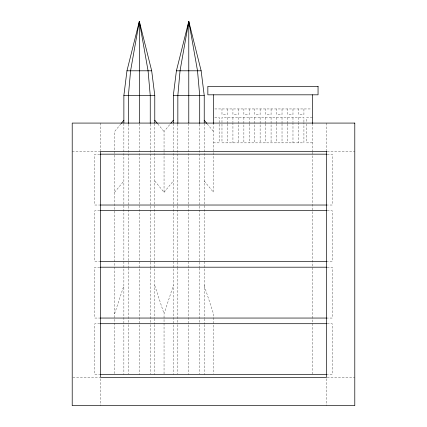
<?xml version="1.0" encoding="UTF-8"?>
<svg xmlns="http://www.w3.org/2000/svg" width="427" height="427" viewBox="0 0 427 427"><rect width="100%" height="100%" fill="white"/><g stroke="black" fill="none" stroke-linecap="round" stroke-linejoin="round"><path stroke-width="0.32" stroke-dasharray="2.13 1.6" d="M114.601 313.813L123.873 285.556M164.048 373.908L164.048 313.813L173.319 285.556M120.921 123.846L114.601 131.553L114.601 373.908M154.777 181.005L164.048 192.305L164.048 131.553L170.373 123.846M114.601 192.305L123.873 181.005M164.048 192.305L173.319 181.005M214.829 108.949L311.737 108.949M214.754 117.425L219.152 117.425L219.152 142.858L213.5 142.858M312.399 117.425L306.751 117.425L306.751 121.989M312.399 142.858L306.751 142.858L306.751 122.64M72.211 151.334L99.811 151.334M327.189 151.334L354.789 151.334M99.843 154.158L94.821 154.158L94.821 205.024L99.843 205.024M327.157 154.158L332.179 154.158L332.179 205.024L327.157 205.024M99.843 210.676L94.821 210.676L94.821 261.537L99.843 261.537M327.157 210.676L332.179 210.676L332.179 261.537L326.527 261.537M99.843 267.19L94.821 267.19L94.821 318.051L99.843 318.051M327.157 267.19L332.179 267.19L332.179 318.051L326.527 318.051M99.843 323.703L94.821 323.703L94.821 374.564L99.843 374.564M327.157 323.703L332.179 323.703L332.179 374.564L327.157 374.564M72.873 377.393L99.811 377.393M327.189 377.393L354.789 377.393M207.18 123.846L213.5 131.553M157.728 123.846L164.048 131.553M204.229 181.005L213.5 192.305L213.5 123.52M204.229 285.556L213.5 313.813L213.5 373.908M154.777 285.556L164.048 313.813M326.527 123.077L326.527 150.678M326.527 378.706L326.527 405.65M312.399 123.52L312.399 151.334M312.399 152.001L312.399 373.903M303.923 108.949L303.923 114.601L298.628 114.601L298.628 108.949M303.923 121.989L303.923 117.425L221.976 117.425L221.976 142.858L303.923 142.858L303.923 122.64M298.628 117.425L298.628 121.989M298.628 122.64L298.628 142.858M292.975 108.949L292.975 114.601L287.675 114.601L287.675 108.949M292.975 117.425L292.975 121.989M292.975 122.64L292.975 142.858M287.675 117.425L287.675 123.296M287.675 123.947L287.675 142.858M282.023 108.949L282.023 114.601L276.728 114.601L276.728 108.949M282.023 117.425L282.023 123.296M282.023 123.947L282.023 142.858M276.728 117.425L276.728 123.296M276.728 123.947L276.728 142.858M271.076 108.949L271.076 114.601L265.775 114.601L265.775 108.949M271.076 117.425L271.076 142.858M265.775 117.425L265.775 123.296M265.775 123.947L265.775 142.858M260.123 108.949L260.123 114.601L254.828 114.601L254.828 108.949M260.123 117.425L260.123 142.858M254.828 117.425L254.828 142.858M249.176 108.949L249.176 114.601L243.876 114.601L243.876 108.949M249.176 117.425L249.176 123.296M249.176 123.947L249.176 142.858M243.876 117.425L243.876 142.858M238.223 108.949L238.223 114.601L232.928 114.601L232.928 108.949M238.223 117.425L238.223 142.858M232.928 117.425L232.928 121.989M232.928 122.64L232.928 142.858M227.276 108.949L227.276 114.601L221.976 114.601L221.976 108.949M227.276 117.425L227.276 123.296M227.276 123.947L227.276 142.858M204.229 123.531L204.229 318.104M204.229 318.772L204.229 324.082M204.229 324.75L204.229 374.564M199.703 124.161L199.703 267.345M199.703 268.012L199.703 323.954M199.703 324.621L199.703 373.903M188.777 123.531L188.777 374.564M177.845 124.161L177.845 267.345M177.845 268.012L177.845 323.954M177.845 324.621L177.845 373.903M173.319 123.531L173.319 374.564M154.777 123.531L154.777 318.104M154.777 318.772L154.777 324.082M154.777 324.75L154.777 374.564M150.251 124.161L150.251 267.345M150.251 268.012L150.251 323.954M150.251 324.621L150.251 373.903M139.325 123.531L139.325 374.564M128.399 124.161L128.399 267.345M128.399 268.012L128.399 323.954M128.399 324.621L128.399 373.903M123.873 123.531L123.873 374.564M100.473 123.077L100.473 150.678M100.473 378.706L100.473 405.65"/><path stroke-width="0.64" d="M123.873 122.891L123.873 95.525L126.963 70.802L139.325 21.35L151.686 70.802L154.777 95.525L154.777 122.891M173.319 122.891L173.319 95.525L176.41 70.802L188.777 21.35L201.138 70.802L204.229 95.525L204.229 122.891M150.251 123.494L150.251 95.525L148.068 70.802L139.325 21.35L130.582 70.802L128.399 95.525L128.399 123.494M199.703 123.494L199.703 95.525L197.514 70.802L188.777 21.35L180.034 70.802L177.845 95.525L177.845 123.494M121.343 123.334L123.873 120.249M170.795 123.334L173.319 120.249M126.963 70.802L151.686 70.802M176.41 70.802L201.138 70.802M123.873 95.525L154.777 95.525M173.319 95.525L204.229 95.525M100.473 154.158L326.527 154.158M100.473 205.024L326.527 205.024M100.473 210.676L326.527 210.676M100.473 261.537L326.527 261.537M100.473 267.19L326.527 267.19M100.473 318.051L326.527 318.051M100.473 323.703L326.527 323.703M100.473 374.564L326.527 374.564M204.229 120.249L206.759 123.334M154.777 120.249L157.307 123.334M312.399 94.821L312.399 123.52M213.5 94.821L213.5 123.52M188.777 21.35L188.777 122.864M139.325 21.35L139.325 122.864M318.051 86.339L207.848 86.339L207.848 94.821L318.051 94.821L318.051 86.339M354.789 123.077L72.211 123.077L72.211 405.65L354.789 405.65L354.789 123.077M326.527 151.334L100.473 151.334L100.473 377.393L326.527 377.393L326.527 151.334"/></g></svg>
